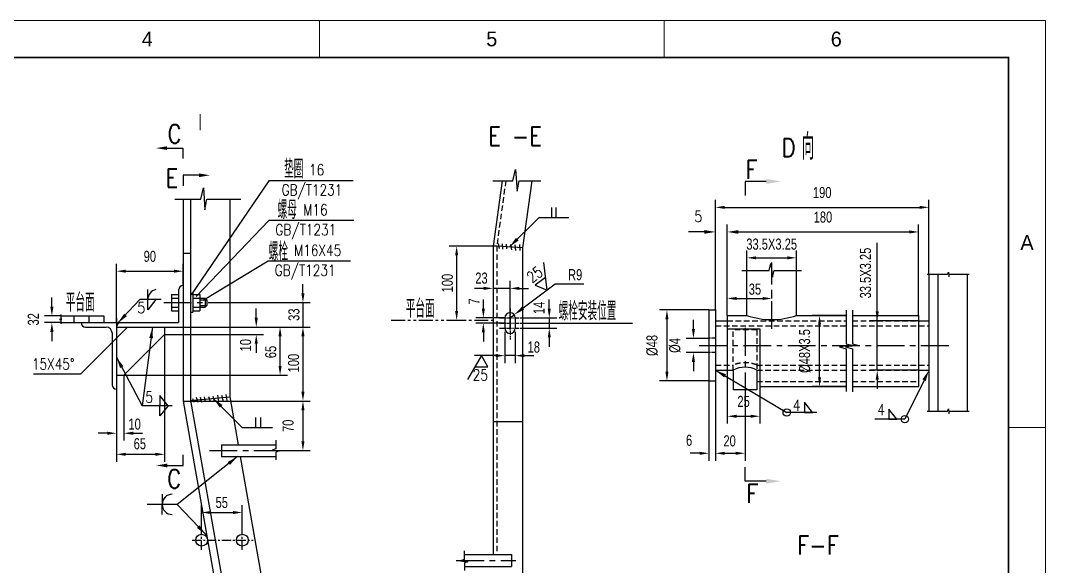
# Model space of a CAD drawing. Extents: x 148 to 221443, y -36682 to 6758.
# Drawn here: x 157299 to 162843, y -6919 to -3968 of the extents above; entities that cross this region are included whole.
import ezdxf
from ezdxf.enums import TextEntityAlignment as Align

# ---------------------------------------------------------------- set-up
doc = ezdxf.new("R2010")
doc.units = 0
doc.header["$LTSCALE"] = 10
doc.header["$MEASUREMENT"] = 0
for name, pattern in [('CENTERX2', [4, 2.5, -0.5, 0.5, -0.5]), ('HIDDENX2', [0.75, 0.5, -0.25]), ('PHANTOM', [2.5, 1.25, -0.25, 0.25, -0.25, 0.25, -0.25])]:
    doc.linetypes.add(name, pattern=pattern)
for name, color, linetype in [('2', 4, 'Continuous'), ('CENTER', 1, 'CENTERX2'), ('DIM', 4, 'Continuous'), ('HIDDEN', 7, 'HIDDENX2'), ('MAIN', 6, 'Continuous'), ('PHANTOM', 7, 'PHANTOM'), ('RED', 7, 'Continuous'), ('TEXT', 7, 'Continuous'), ('WHITE', 7, 'Continuous')]:
    doc.layers.add(name, color=color, linetype=linetype)
doc.layers.add('2（细实线）', color=3, linetype='Continuous', lineweight=20)
doc.layers.add('图框层', color=7, linetype='Continuous', lineweight=15)
doc.styles.add('HZ', font='ROMS.SHX', dxfattribs={"width": 0.75, "bigfont": 'GBCBIG.SHX'})
doc.styles.get("Standard").update_dxf_attribs({"font": 'wison_e.shx', "width": 0.75, "bigfont": 'wison_c.shx'})
doc.styles.add('XW', font='ROMANS.shx', dxfattribs={"width": 0.85})
doc.dimstyles.new('DIM1', dxfattribs={"dimscale": 20, "dimtxt": 3, "dimasz": 2.5, "dimexe": 2, "dimexo": 0, "dimgap": 1, "dimtad": 0, "dimdec": 0, "dimzin": 0, "dimdsep": 46, "dimtxsty": 'Standard', "dimcen": 2, "dimclrd": 3, "dimclre": 3, "dimclrt": 3, "dimadec": 0, "dimazin": 0, "dimtfac": 0.666667, "dimtdec": 0, "dimtofl": 0, "dimtmove": 2, "dimatfit": 1, "dimfxl": 2, "dimtvp": 1.333333, "dimtolj": 1, "dimtzin": 0, "dimarcsym": 0})
doc.dimstyles.new('DIM3', dxfattribs={"dimscale": 20, "dimtxt": 3, "dimasz": 3, "dimexe": 2, "dimexo": 1, "dimgap": 1, "dimtad": 0, "dimtoh": 1, "dimdec": 0, "dimzin": 0, "dimdsep": 46, "dimtxsty": 'XW', "dimcen": 0, "dimclrd": 7, "dimclre": 7, "dimclrt": 3, "dimadec": 0, "dimazin": 0, "dimtfac": 0.666667, "dimtdec": 0, "dimtmove": 1, "dimatfit": 1, "dimfxl": 1, "dimtvp": 0.833333, "dimtolj": 1, "dimtzin": 0, "dimarcsym": 0})

# ---------------------------------------------------------------- blocks, each defined once
blk = doc.blocks.new('*D649')
at = {"color": 3, "lineweight": -2}
for p, q in [((158278.8, -6721.5), (158278.8, -6587.5)), ((158498.8, -6721.5), (158498.8, -6587.5)), ((158328.8, -6627.5), (158448.8, -6627.5))]:
    blk.add_line(p, q, dxfattribs=at)
at = {"color": 3}
for points in [[(158328.8, -6619.2), (158328.8, -6635.9), (158278.8, -6627.5)], [(158448.8, -6635.9), (158448.8, -6619.2), (158498.8, -6627.5)]]:
    blk.add_solid(points, dxfattribs=at)
at = {"layer": 'Defpoints', "color": 0}
for p in [(158498.8, -6627.5), (158278.8, -6721.5), (158498.8, -6721.5)]:
    blk.add_point(p, dxfattribs=at)
at = {"color": 3, "insert": (158387.9, -6573.7), "char_height": 60, "attachment_point": 5}
blk.add_mtext('\\A1;55', dxfattribs=at)
blk = doc.blocks.new('*D650')
at = {"color": 3, "lineweight": -2}
for p, q in [((157818.7, -5601.1), (157818.7, -5283.1)), ((158178.7, -5401.1), (158178.7, -5283.1)), ((157868.7, -5323.1), (158128.7, -5323.1))]:
    blk.add_line(p, q, dxfattribs=at)
at = {"color": 3}
for points in [[(157868.7, -5314.7), (157868.7, -5331.4), (157818.7, -5323.1)], [(158128.7, -5331.4), (158128.7, -5314.7), (158178.7, -5323.1)]]:
    blk.add_solid(points, dxfattribs=at)
at = {"layer": 'Defpoints', "color": 0}
for p in [(158178.7, -5323.1), (158178.7, -5401.1), (157818.7, -5601.1)]:
    blk.add_point(p, dxfattribs=at)
at = {"color": 3, "insert": (157998.7, -5243.1), "char_height": 60, "attachment_point": 5}
blk.add_mtext('\\A1;90', dxfattribs=at)
blk = doc.blocks.new('*D651')
at = {"color": 3, "lineweight": -2}
for p, q in [((157858.7, -5885.1), (157858.7, -6239.1)), ((157818.7, -6001.1), (157818.7, -6239.1)), ((157768.7, -6199.1), (157718.7, -6199.1)), ((157908.7, -6199.1), (157958.7, -6199.1))]:
    blk.add_line(p, q, dxfattribs=at)
at = {"color": 3}
for points in [[(157768.7, -6207.5), (157768.7, -6190.8), (157818.7, -6199.1)], [(157908.7, -6190.8), (157908.7, -6207.5), (157858.7, -6199.1)]]:
    blk.add_solid(points, dxfattribs=at)
at = {"layer": 'Defpoints', "color": 0}
for p in [(157858.7, -5885.1), (157818.7, -6001.1), (157858.7, -6199.1)]:
    blk.add_point(p, dxfattribs=at)
at = {"color": 3, "insert": (157916.4, -6150.3), "char_height": 60, "attachment_point": 5}
blk.add_mtext('\\A1;10', dxfattribs=at)
blk = doc.blocks.new('*D652')
at = {"color": 3, "lineweight": -2}
for p, q in [((158078.7, -5665.1), (158078.7, -6353)), ((157818.7, -5961.1), (157818.7, -6353)), ((157868.7, -6313), (158028.7, -6313))]:
    blk.add_line(p, q, dxfattribs=at)
at = {"color": 3}
for points in [[(157868.7, -6304.6), (157868.7, -6321.3), (157818.7, -6313)], [(158028.7, -6321.3), (158028.7, -6304.6), (158078.7, -6313)]]:
    blk.add_solid(points, dxfattribs=at)
at = {"layer": 'Defpoints', "color": 0}
for p in [(158078.7, -5665.1), (157818.7, -5961.1), (158078.7, -6313)]:
    blk.add_point(p, dxfattribs=at)
at = {"color": 3, "insert": (157944.6, -6256.2), "char_height": 60, "attachment_point": 5}
blk.add_mtext('\\A1;65', dxfattribs=at)
blk = doc.blocks.new('*D653')
at = {"color": 3, "lineweight": -2}
for p, q in [((158574.4, -5575.1), (158574.4, -5525.1)), ((158178.7, -5625.1), (158614.4, -5625.1)), ((158078.7, -5665.1), (158614.4, -5665.1)), ((158574.4, -5715.1), (158574.4, -5765.1))]:
    blk.add_line(p, q, dxfattribs=at)
at = {"color": 3}
for points in [[(158566, -5575.1), (158582.7, -5575.1), (158574.4, -5625.1)], [(158582.7, -5715.1), (158566, -5715.1), (158574.4, -5665.1)]]:
    blk.add_solid(points, dxfattribs=at)
at = {"layer": 'Defpoints', "color": 0}
for p in [(158178.7, -5625.1), (158574.4, -5625.1), (158078.7, -5665.1)]:
    blk.add_point(p, dxfattribs=at)
at = {"color": 3, "insert": (158516.8, -5723.3), "char_height": 60, "attachment_point": 5, "rotation": 90}
blk.add_mtext('\\A1;10', dxfattribs=at)
blk = doc.blocks.new('*D654')
at = {"color": 3, "lineweight": -2}
for p, q in [((158178.7, -5625.1), (158743.1, -5625.1)), ((158703.1, -5835.1), (158703.1, -5675.1)), ((157858.7, -5885.1), (158743.1, -5885.1))]:
    blk.add_line(p, q, dxfattribs=at)
at = {"color": 3}
for points in [[(158711.5, -5675.1), (158694.8, -5675.1), (158703.1, -5625.1)], [(158694.8, -5835.1), (158711.5, -5835.1), (158703.1, -5885.1)]]:
    blk.add_solid(points, dxfattribs=at)
at = {"layer": 'Defpoints', "color": 0}
for p in [(158178.7, -5625.1), (158703.1, -5625.1), (157858.7, -5885.1)]:
    blk.add_point(p, dxfattribs=at)
at = {"color": 3, "insert": (158653, -5759.8), "char_height": 60, "attachment_point": 5, "rotation": 90}
blk.add_mtext('\\A1;65', dxfattribs=at)
blk = doc.blocks.new('*D655')
at = {"color": 3, "lineweight": -2}
for p, q in [((158178.7, -5625.1), (158866.8, -5625.1)), ((158826.8, -5675.1), (158826.8, -5975.1)), ((158178.7, -6025.1), (158866.8, -6025.1))]:
    blk.add_line(p, q, dxfattribs=at)
at = {"color": 3}
for points in [[(158835.2, -5675.1), (158818.5, -5675.1), (158826.8, -5625.1)], [(158818.5, -5975.1), (158835.2, -5975.1), (158826.8, -6025.1)]]:
    blk.add_solid(points, dxfattribs=at)
at = {"layer": 'Defpoints', "color": 0}
for p in [(158178.7, -5625.1), (158178.7, -6025.1), (158826.8, -6025.1)]:
    blk.add_point(p, dxfattribs=at)
at = {"color": 3, "insert": (158776.4, -5819.9), "char_height": 60, "attachment_point": 5, "rotation": 90}
blk.add_mtext('\\A1;100', dxfattribs=at)
blk = doc.blocks.new('*D656')
at = {"color": 3, "lineweight": -2}
for p, q in [((158826.8, -5443.1), (158826.8, -5393.1)), ((158350.1, -5493.1), (158866.8, -5493.1)), ((158178.7, -5625.1), (158866.8, -5625.1)), ((158826.8, -5675.1), (158826.8, -5725.1))]:
    blk.add_line(p, q, dxfattribs=at)
at = {"color": 3}
for points in [[(158818.5, -5443.1), (158835.2, -5443.1), (158826.8, -5493.1)], [(158835.2, -5675.1), (158818.5, -5675.1), (158826.8, -5625.1)]]:
    blk.add_solid(points, dxfattribs=at)
at = {"layer": 'Defpoints', "color": 0}
for p in [(158350.1, -5493.1), (158178.7, -5625.1), (158826.8, -5625.1)]:
    blk.add_point(p, dxfattribs=at)
at = {"color": 3, "insert": (158778.4, -5558.1), "char_height": 60, "attachment_point": 5, "rotation": 90}
blk.add_mtext('\\A1;33', dxfattribs=at)
blk = doc.blocks.new('*D657')
at = {"color": 3, "lineweight": -2}
for p, q in [((158178.7, -6025.1), (158866.8, -6025.1)), ((158826.8, -6075.1), (158826.8, -6243.1)), ((158682.4, -6293.1), (158866.8, -6293.1))]:
    blk.add_line(p, q, dxfattribs=at)
at = {"color": 3}
for points in [[(158835.2, -6075.1), (158818.5, -6075.1), (158826.8, -6025.1)], [(158818.5, -6243.1), (158835.2, -6243.1), (158826.8, -6293.1)]]:
    blk.add_solid(points, dxfattribs=at)
at = {"layer": 'Defpoints', "color": 0}
for p in [(158178.7, -6025.1), (158682.4, -6293.1), (158826.8, -6293.1)]:
    blk.add_point(p, dxfattribs=at)
at = {"color": 3, "insert": (158746.8, -6159.1), "char_height": 60, "attachment_point": 5, "rotation": 90}
blk.add_mtext('\\A1;70', dxfattribs=at)
blk = doc.blocks.new('*D658')
at = {"color": 3, "lineweight": -2}
for p, q in [((159854.9, -5375.4), (159854.9, -5455.9)), ((159946.9, -5637.8), (159946.9, -5375.9)), ((159804.9, -5415.9), (159754.9, -5415.9)), ((159996.9, -5415.9), (160046.9, -5415.9))]:
    blk.add_line(p, q, dxfattribs=at)
at = {"color": 3}
for points in [[(159804.9, -5424.2), (159804.9, -5407.5), (159854.9, -5415.9)], [(159996.9, -5407.5), (159996.9, -5424.2), (159946.9, -5415.9)]]:
    blk.add_solid(points, dxfattribs=at)
at = {"layer": 'Defpoints', "color": 0}
for p in [(159854.9, -5375.4), (159946.9, -5415.9), (159946.9, -5637.8)]:
    blk.add_point(p, dxfattribs=at)
at = {"color": 3, "insert": (159792.5, -5360.7), "char_height": 60, "attachment_point": 5}
blk.add_mtext('\\A1;23', dxfattribs=at)
blk = doc.blocks.new('*D659')
at = {"color": 3, "lineweight": -2}
for p, q in [((160159.2, -5525.4), (160159.2, -5475.4)), ((160006.1, -5575.4), (160199.2, -5575.4)), ((160159.2, -5575.4), (160159.2, -5631.4)), ((160006.1, -5631.4), (160199.2, -5631.4)), ((160159.2, -5681.4), (160159.2, -5731.4))]:
    blk.add_line(p, q, dxfattribs=at)
at = {"color": 3}
for points in [[(160150.9, -5525.4), (160167.5, -5525.4), (160159.2, -5575.4)], [(160167.5, -5681.4), (160150.9, -5681.4), (160159.2, -5631.4)]]:
    blk.add_solid(points, dxfattribs=at)
at = {"layer": 'Defpoints', "color": 0}
for p in [(160006.1, -5575.4), (160006.1, -5631.4), (160159.2, -5631.4)]:
    blk.add_point(p, dxfattribs=at)
at = {"color": 3, "insert": (160103.7, -5521.9), "char_height": 60, "attachment_point": 5, "rotation": 90}
blk.add_mtext('\\A1;14', dxfattribs=at)
blk = doc.blocks.new('*D660')
at = {"layer": '2', "color": 3, "linetype": 'Continuous', "lineweight": -2}
for p, q in [((160191.7, -5392.3), (160017.4, -5522.7)), ((160346.7, -5392.3), (160191.7, -5392.3)), ((159946.9, -5575.4), (159969.4, -5558.6))]:
    blk.add_line(p, q, dxfattribs=at)
at = {"layer": '2', "color": 3}
blk.add_solid([(160011.4, -5514.7), (160023.4, -5530.7), (159969.4, -5558.6)], dxfattribs=at)
at = {"layer": 'Defpoints', "color": 0}
for p in [(159946.9, -5575.4), (159969.4, -5558.6)]:
    blk.add_point(p, dxfattribs=at)
at = {"layer": '2', "color": 3, "insert": (160299.2, -5342.3), "char_height": 60, "attachment_point": 5}
blk.add_mtext('\\A1;R9', dxfattribs=at)
blk = doc.blocks.new('*D662')
at = {"color": 3, "lineweight": -2}
for p, q in [((161228.1, -5318.7), (161228.1, -5210.8)), ((161496.1, -5318.7), (161496.1, -5210.8)), ((161278.1, -5250.8), (161446.1, -5250.8))]:
    blk.add_line(p, q, dxfattribs=at)
at = {"color": 3}
for points in [[(161278.1, -5242.5), (161278.1, -5259.2), (161228.1, -5250.8)], [(161446.1, -5259.2), (161446.1, -5242.5), (161496.1, -5250.8)]]:
    blk.add_solid(points, dxfattribs=at)
at = {"layer": 'Defpoints', "color": 0}
for p in [(161496.1, -5250.8), (161228.1, -5318.7), (161496.1, -5318.7)]:
    blk.add_point(p, dxfattribs=at)
at = {"color": 3, "insert": (161362.1, -5177), "char_height": 60, "attachment_point": 5}
blk.add_mtext('\\A1;33.5X3.25', dxfattribs=at)
blk = doc.blocks.new('*D663')
at = {"color": 3, "lineweight": -2}
for p, q in [((161058.1, -5532.6), (161058.1, -4938)), ((161108.1, -4978), (162162.7, -4978)), ((162212.7, -5339.9), (162212.7, -4938))]:
    blk.add_line(p, q, dxfattribs=at)
at = {"color": 3}
for points in [[(161108.1, -4969.7), (161108.1, -4986.3), (161058.1, -4978)], [(162162.7, -4986.3), (162162.7, -4969.7), (162212.7, -4978)]]:
    blk.add_solid(points, dxfattribs=at)
at = {"layer": 'Defpoints', "color": 0}
for p in [(162212.7, -4978), (162212.7, -5339.9), (161058.1, -5532.6)]:
    blk.add_point(p, dxfattribs=at)
at = {"color": 3, "insert": (161635.4, -4898), "char_height": 60, "attachment_point": 5}
blk.add_mtext('\\A1;190', dxfattribs=at)
blk = doc.blocks.new('*D664')
at = {"color": 3, "lineweight": -2}
for p, q in [((161122.1, -5562.6), (161122.1, -5070.8)), ((162156.7, -5562.6), (162156.7, -5070.8)), ((161172.1, -5110.8), (162106.7, -5110.8))]:
    blk.add_line(p, q, dxfattribs=at)
at = {"color": 3}
for points in [[(161172.1, -5102.4), (161172.1, -5119.1), (161122.1, -5110.8)], [(162106.7, -5119.1), (162106.7, -5102.4), (162156.7, -5110.8)]]:
    blk.add_solid(points, dxfattribs=at)
at = {"layer": 'Defpoints', "color": 0}
for p in [(162156.7, -5110.8), (161122.1, -5562.6), (162156.7, -5562.6)]:
    blk.add_point(p, dxfattribs=at)
at = {"color": 3, "insert": (161639.4, -5030.8), "char_height": 60, "attachment_point": 5}
blk.add_mtext('\\A1;180', dxfattribs=at)
blk = doc.blocks.new('*D665')
at = {"color": 3, "lineweight": -2}
for p, q in [((161765.6, -5562.6), (161581, -5562.6)), ((161621, -5896.6), (161621, -5612.6)), ((161765.6, -5946.6), (161581, -5946.6))]:
    blk.add_line(p, q, dxfattribs=at)
at = {"color": 3}
for points in [[(161629.4, -5612.6), (161612.7, -5612.6), (161621, -5562.6)], [(161612.7, -5896.6), (161629.4, -5896.6), (161621, -5946.6)]]:
    blk.add_solid(points, dxfattribs=at)
at = {"layer": 'Defpoints', "color": 0}
for p in [(161621, -5562.6), (161765.6, -5562.6), (161765.6, -5946.6)]:
    blk.add_point(p, dxfattribs=at)
at = {"color": 3, "insert": (161541, -5754.6), "char_height": 60, "attachment_point": 5, "rotation": 90}
blk.add_mtext('\\A1;%%c48X3.5', dxfattribs=at)
blk = doc.blocks.new('*D666')
at = {"color": 3, "lineweight": -2}
for p, q in [((161933, -5540.6), (161933, -5490.6)), ((162156.7, -5590.6), (161893, -5590.6)), ((162156.7, -5858.6), (161893, -5858.6)), ((161933, -5908.6), (161933, -5958.6))]:
    blk.add_line(p, q, dxfattribs=at)
at = {"color": 3}
for points in [[(161924.7, -5540.6), (161941.3, -5540.6), (161933, -5590.6)], [(161941.3, -5908.6), (161924.7, -5908.6), (161933, -5858.6)]]:
    blk.add_solid(points, dxfattribs=at)
at = {"layer": 'Defpoints', "color": 0}
for p in [(161933, -5590.6), (162156.7, -5590.6), (162156.7, -5858.6)]:
    blk.add_point(p, dxfattribs=at)
at = {"color": 3, "insert": (161869.7, -5333), "char_height": 60, "attachment_point": 5, "rotation": 90}
blk.add_mtext('\\A1;33.5X3.25', dxfattribs=at)
blk = doc.blocks.new('*D667')
at = {"color": 3, "lineweight": -2}
for p, q in [((160938.9, -5636), (160938.9, -5586)), ((161022.1, -5686), (160898.9, -5686)), ((161022.1, -5763.1), (160898.9, -5763.1)), ((160938.9, -5813.1), (160938.9, -5863.1))]:
    blk.add_line(p, q, dxfattribs=at)
at = {"color": 3}
for points in [[(160930.5, -5636), (160947.2, -5636), (160938.9, -5686)], [(160947.2, -5813.1), (160930.5, -5813.1), (160938.9, -5763.1)]]:
    blk.add_solid(points, dxfattribs=at)
at = {"layer": 'Defpoints', "color": 0}
for p in [(160938.9, -5686), (161022.1, -5686), (161022.1, -5763.1)]:
    blk.add_point(p, dxfattribs=at)
at = {"color": 3, "insert": (160838.9, -5724.6), "char_height": 60, "attachment_point": 5, "rotation": 90}
blk.add_mtext('\\A1;%%c4', dxfattribs=at)
blk = doc.blocks.new('*D668')
at = {"color": 3, "lineweight": -2}
for p, q in [((161022.1, -5532.6), (160755.6, -5532.6)), ((160795.6, -5582.6), (160795.6, -5866.6)), ((161022.1, -5916.6), (160755.6, -5916.6))]:
    blk.add_line(p, q, dxfattribs=at)
at = {"color": 3}
for points in [[(160803.9, -5582.6), (160787.2, -5582.6), (160795.6, -5532.6)], [(160787.2, -5866.6), (160803.9, -5866.6), (160795.6, -5916.6)]]:
    blk.add_solid(points, dxfattribs=at)
at = {"layer": 'Defpoints', "color": 0}
for p in [(161022.1, -5532.6), (160795.6, -5916.6), (161022.1, -5916.6)]:
    blk.add_point(p, dxfattribs=at)
at = {"color": 3, "insert": (160715.6, -5724.6), "char_height": 60, "attachment_point": 5, "rotation": 90}
blk.add_mtext('\\A1;%%c48', dxfattribs=at)
blk = doc.blocks.new('*D669')
at = {"color": 3, "lineweight": -2}
for p, q in [((161122.1, -5634.4), (161122.1, -6147.3)), ((161298, -5916.6), (161298, -6147.3)), ((161172.1, -6107.3), (161248, -6107.3))]:
    blk.add_line(p, q, dxfattribs=at)
at = {"color": 3}
for points in [[(161172.1, -6098.9), (161172.1, -6115.6), (161122.1, -6107.3)], [(161248, -6115.6), (161248, -6098.9), (161298, -6107.3)]]:
    blk.add_solid(points, dxfattribs=at)
at = {"layer": 'Defpoints', "color": 0}
for p in [(161122.1, -5634.4), (161298, -5916.6), (161298, -6107.3)]:
    blk.add_point(p, dxfattribs=at)
at = {"color": 3, "insert": (161210.1, -6027.3), "char_height": 60, "attachment_point": 5}
blk.add_mtext('\\A1;25', dxfattribs=at)
blk = doc.blocks.new('*D670')
at = {"color": 3, "lineweight": -2}
for p, q in [((161058.1, -5916.6), (161058.1, -6347.4)), ((161218.1, -5988.8), (161218.1, -6347.4)), ((161108.1, -6307.4), (161168.1, -6307.4))]:
    blk.add_line(p, q, dxfattribs=at)
at = {"color": 3}
for points in [[(161108.1, -6299.1), (161108.1, -6315.8), (161058.1, -6307.4)], [(161168.1, -6315.8), (161168.1, -6299.1), (161218.1, -6307.4)]]:
    blk.add_solid(points, dxfattribs=at)
at = {"layer": 'Defpoints', "color": 0}
for p in [(161058.1, -5916.6), (161218.1, -5988.8), (161218.1, -6307.4)]:
    blk.add_point(p, dxfattribs=at)
at = {"color": 3, "insert": (161134.6, -6240.7), "char_height": 60, "attachment_point": 5}
blk.add_mtext('\\A1;20', dxfattribs=at)
blk = doc.blocks.new('*D671')
at = {"color": 3, "lineweight": -2}
for p, q in [((161022.1, -5916.6), (161022.1, -6347.4)), ((161058.1, -5916.6), (161058.1, -6347.4)), ((160972.1, -6307.4), (160922.1, -6307.4)), ((161108.1, -6307.4), (161158.1, -6307.4))]:
    blk.add_line(p, q, dxfattribs=at)
at = {"color": 3}
for points in [[(160972.1, -6315.8), (160972.1, -6299.1), (161022.1, -6307.4)], [(161108.1, -6299.1), (161108.1, -6315.8), (161058.1, -6307.4)]]:
    blk.add_solid(points, dxfattribs=at)
at = {"layer": 'Defpoints', "color": 0}
for p in [(161022.1, -5916.6), (161058.1, -5916.6), (161058.1, -6307.4)]:
    blk.add_point(p, dxfattribs=at)
at = {"color": 3, "insert": (160915.3, -6237.5), "char_height": 60, "attachment_point": 5}
blk.add_mtext('\\A1;6', dxfattribs=at)
blk = doc.blocks.new('*D672')
at = {"color": 3, "lineweight": -2}
for p, q in [((161122.1, -5562.6), (161122.1, -5430.5)), ((161363.3, -5470.5), (161363.3, -5430.5)), ((161172.1, -5470.5), (161313.3, -5470.5))]:
    blk.add_line(p, q, dxfattribs=at)
at = {"color": 3}
for points in [[(161172.1, -5462.2), (161172.1, -5478.8), (161122.1, -5470.5)], [(161313.3, -5478.8), (161313.3, -5462.2), (161363.3, -5470.5)]]:
    blk.add_solid(points, dxfattribs=at)
at = {"layer": 'Defpoints', "color": 0}
for p in [(161363.3, -5470.5), (161363.3, -5470.5), (161122.1, -5562.6)]:
    blk.add_point(p, dxfattribs=at)
at = {"color": 3, "insert": (161271.5, -5420.5), "char_height": 60, "attachment_point": 5}
blk.add_mtext('\\A1;35', dxfattribs=at)
blk = doc.blocks.new('*D681')
at = {"color": 3, "linetype": 'Continuous', "lineweight": -2}
for p, q in [((159802.6, -5525.4), (159802.6, -5475.4)), ((159918.9, -5575.4), (159762.6, -5575.4)), ((159918.9, -5603.4), (159762.6, -5603.4)), ((159802.6, -5653.4), (159802.6, -5703.4))]:
    blk.add_line(p, q, dxfattribs=at)
at = {"color": 3}
for points in [[(159794.3, -5525.4), (159811, -5525.4), (159802.6, -5575.4)], [(159811, -5653.4), (159794.3, -5653.4), (159802.6, -5603.4)]]:
    blk.add_solid(points, dxfattribs=at)
at = {"layer": 'Defpoints', "color": 0}
for p in [(159918.9, -5575.4), (159802.6, -5603.4), (159918.9, -5603.4)]:
    blk.add_point(p, dxfattribs=at)
at = {"color": 3, "insert": (159752.4, -5486.5), "char_height": 60, "attachment_point": 5, "rotation": 90}
blk.add_mtext('\\A1;7', dxfattribs=at)
blk = doc.blocks.new('*D690')
at = {"color": 3, "linetype": 'Continuous', "lineweight": -2}
for p, q in [((157469.1, -5515.1), (157469.1, -5465.1)), ((157516.8, -5565.1), (157429.1, -5565.1)), ((157516.8, -5601.1), (157429.1, -5601.1)), ((157469.1, -5651.1), (157469.1, -5701.1))]:
    blk.add_line(p, q, dxfattribs=at)
at = {"color": 3}
for points in [[(157460.8, -5515.1), (157477.5, -5515.1), (157469.1, -5565.1)], [(157477.5, -5651.1), (157460.8, -5651.1), (157469.1, -5601.1)]]:
    blk.add_solid(points, dxfattribs=at)
at = {"layer": 'Defpoints', "color": 0}
for p in [(157516.8, -5565.1), (157469.1, -5601.1), (157516.8, -5601.1)]:
    blk.add_point(p, dxfattribs=at)
at = {"color": 3, "insert": (157369.1, -5583.1), "char_height": 60, "attachment_point": 5, "rotation": 90}
blk.add_mtext('\\A1;32', dxfattribs=at)
blk = doc.blocks.new('*D691')
at = {"color": 3, "lineweight": -2}
for p, q in [((159874.9, -5187.4), (159618.1, -5187.4)), ((159658.1, -5237.4), (159658.1, -5537.4)), ((159625.5, -5587.4), (159698.1, -5587.4))]:
    blk.add_line(p, q, dxfattribs=at)
at = {"color": 3}
for points in [[(159666.5, -5237.4), (159649.8, -5237.4), (159658.1, -5187.4)], [(159649.8, -5537.4), (159666.5, -5537.4), (159658.1, -5587.4)]]:
    blk.add_solid(points, dxfattribs=at)
at = {"layer": 'Defpoints', "color": 0}
for p in [(159874.9, -5187.4), (159625.5, -5587.4), (159658.1, -5587.4)]:
    blk.add_point(p, dxfattribs=at)
at = {"color": 3, "insert": (159608.1, -5387.4), "char_height": 60, "attachment_point": 5, "rotation": 90}
blk.add_mtext('\\A1;100', dxfattribs=at)
blk = doc.blocks.new('a2')
for p, q in [((15708.75, 10126.74), (15708.75, 10116.74)), ((15801.92, 10126.74), (15801.92, 10116.74)), ((15905.09, 10016.74), (15895.09, 10016.74))]:
    blk.add_line(p, q)
at = {"layer": '图框层', "ltscale": 10}
blk.add_lwpolyline([(15311.09, 10126.74), (15905.09, 10126.74), (15905.09, 9706.74), (15311.09, 9706.74)], close=True, dxfattribs=at)
at = {"layer": '图框层', "ltscale": 10, "const_width": 0.5}
blk.add_lwpolyline([(15336.09, 10116.74), (15895.09, 10116.74), (15895.09, 9716.74), (15336.09, 9716.74)], close=True, dxfattribs=at)
at = {"style": 'HZ'}
for s, p in [('4', (15662.17, 10121.74)), ('5', (15755.34, 10121.74)), ('6', (15848.5, 10121.74)), ('A', (15900.09, 10066.74))]:
    blk.add_text(s, height=4, dxfattribs=at).set_placement(p, align=Align.MIDDLE)

msp = doc.modelspace()

# ---------------------------------------------------------------- hatches: boundary and pattern name
h = msp.add_hatch()
h.set_pattern_fill('ANSI37', color=256, scale=10, style=0)
h.set_pattern_definition([(45, (155091.8794, -11396.9764), (-0.88388348, 0.88388348), []), (135, (155091.8794, -11396.9764), (-0.88388348, -0.88388348), [])])
h.paths.add_polyline_path([(158305.2032, -6742.6267), (158297.9323, -6751.4974, -0.19108826), (158310.3099, -6771.5883)])
h.paths.add_polyline_path([(158311.2897, -6777.145), (158310.796, -6777.145, -0.12419633), (158306.9663, -6792.325), (158314.6256, -6796.0639)])
at = {"layer": 'RED'}
h = msp.add_hatch(dxfattribs=at)
h.set_pattern_fill('ANSI37', color=256, scale=20, style=0)
h.set_pattern_definition([(45, (178303.3032, -32037.4722), (-1.76776695, 1.76776695), []), (135, (178303.3032, -32037.4722), (-1.76776695, -1.76776695), [])])
h.paths.add_polyline_path([(157842.6918, -5601.145), (157818.6918, -5601.145), (157818.6918, -5625.145, -0.414213562)])

# ---------------------------------------------------------------- linework, layer by layer
at = {"linetype": 'Continuous'}
for p, q in [((160172.0873, -4979.44), (160172.0873, -5034.0544)), ((160193.8645, -4979.44), (160193.8645, -5034.0544)), ((157987.231, -5476.9471), (157987.231, -5422.3327)), ((158030.9658, -5476.9471), (157987.231, -5531.5615)), ((157987.231, -5531.5615), (157987.231, -5476.9471)), ((158097.2437, -6050.3837), (158053.509, -5995.7692)), ((158053.509, -5995.7692), (158053.509, -6050.3837)), ((161583.6893, -6086.5172), (161539.9546, -6031.9028)), ((161539.9546, -6031.9028), (161539.9546, -6086.5172)), ((158097.2437, -6050.3837), (158053.509, -6104.9981)), ((158053.509, -6104.9981), (158053.509, -6050.3837)), ((161539.9546, -6086.5172), (161583.6893, -6086.5172)), ((162039.8582, -6123.166), (161996.1234, -6068.5516)), ((161996.1234, -6068.5516), (161996.1234, -6123.166)), ((158570.3295, -6114.3393), (158570.3295, -6168.9537)), ((158596.6393, -6114.3393), (158596.6393, -6168.9537)), ((161996.1234, -6123.166), (162039.8582, -6123.166)), ((158065.3775, -6529.0109), (158065.3775, -6583.6253)), ((158065.3775, -6638.2397), (158065.3775, -6583.6253))]:
    msp.add_line(p, q, dxfattribs=at)
at = {"color": 6}
for p, q in [((159883.4572, -5173.8005), (159888.4499, -5200.8569)), ((159903.6894, -5176.0108), (159906.9526, -5203.6301)), ((159926.4554, -5177.7787), (159928.4712, -5202.7447)), ((159949.3419, -5178.7425), (159955.0185, -5206.7236)), ((159972.1079, -5180.5104), (159975.6935, -5211.4666)), ((159997.8898, -5178.6197), (159999.505, -5211.747)), ((158229.6736, -6010.3627), (158236.9947, -6031.5019)), ((158250.0098, -6004.6713), (158258.9578, -6030.6888)), ((158270.3461, -6003.8583), (158277.6671, -6030.6888)), ((158293.1226, -6002.2322), (158298.8168, -6026.6236)), ((158315.8992, -5999.793), (158325.6606, -6026.6236)), ((158338.6758, -5998.1669), (158346.8103, -6028.2497)), ((158363.8927, -5992.4756), (158370.4003, -6024.9975)), ((158386.6693, -5992.4756), (158395.6172, -6025.8106)), ((158410.2593, -5990.0365), (158415.9535, -6021.7453))]:
    msp.add_line(p, q, dxfattribs=at)
at = {"color": 3}
for p, q in [((161933.0031, -5858.5639), (161933.0031, -5169.5555)), ((159946.932, -5415.8666), (159854.932, -5415.8666)), ((158826.8255, -5493.145), (158826.8255, -5625.145)), ((159974.932, -5779.5936), (159918.932, -5779.5936))]:
    msp.add_line(p, q, dxfattribs=at)
at = {"color": 2, "linetype": 'HIDDENX2', "ltscale": 6}
msp.add_line((161282.1188, -5640.0653), (161282.1188, -5858.5639), dxfattribs=at)
at = {"color": 3}
for points in [[(160138.8406, -5356.9544), (160083.3003, -5398.3702), (160146.9376, -5425.7617), (160129.3941, -5276.6793)], [(159757.135, -5839.3923), (159826.417, -5839.5049), (159791.8735, -5779.4487), (159716.6068, -5909.3265)]]:
    msp.add_lwpolyline(points, dxfattribs=at)
at = {"color": 7, "linetype": 'Continuous'}
for centre, radius, start, end in [((158044.6859, -5478.138), 57.4672, 103.8125707, 178.8125707), ((158119.9919, -6583.6253), 54.6144, 90, 270)]:
    msp.add_arc(centre, radius, start, end, dxfattribs=at)
at = {"layer": '2', "color": 3, "linetype": 'Continuous'}
for p, q in [((158091.863, -4657.5795), (158177.7173, -4657.5795)), ((158264.5461, -4804.4824), (158178.6918, -4804.4824)), ((158642.7866, -4833.8307), (158223.0451, -5450.9904)), ((159098.6389, -4833.8307), (158642.7866, -4833.8307)), ((161332.5911, -4837.9891), (161218.1188, -4837.9891)), ((159943.8626, -5192.1599), (160101.9277, -5034.0544)), ((160264.803, -5034.0544), (160101.9277, -5034.0544)), ((158643.1785, -5048.9808), (158249.0458, -5459.6533)), ((159101.4069, -5048.9808), (158643.1785, -5048.9808)), ((161058.1188, -5090.7724), (161058.1188, -5070.7724)), ((161122.1188, -5090.7724), (161122.1188, -5070.7724)), ((160998.1188, -5110.7724), (160911.6155, -5110.7724)), ((161182.1188, -5110.7724), (161242.1188, -5110.7724)), ((158638.7761, -5268.284), (158288.0469, -5481.3106)), ((159084.7986, -5268.284), (158638.7761, -5268.284)), ((157826.1149, -5602.9843), (157945.3444, -5476.9471)), ((158060.6051, -5476.9471), (157945.3444, -5476.9471)), ((158013.3046, -5625.145), (157957.0396, -6050.3837)), ((159918.932, -5651.4101), (159918.932, -5819.5936)), ((159974.932, -5651.4101), (159974.932, -5819.5936)), ((160006.0705, -5603.4101), (160608.8228, -5603.4101)), ((157624.3855, -5879.4513), (157818.6918, -5685.145)), ((157818.6918, -5788.5831), (157957.0396, -6050.3837)), ((159868.932, -5779.5936), (159754.7044, -5779.5936)), ((160024.932, -5779.5936), (160074.932, -5779.5936)), ((161058.1188, -5858.5639), (161443.4852, -6086.5172)), ((157624.3855, -5879.4513), (157369.8877, -5879.4513)), ((162186.2368, -5912.4096), (162082.6333, -6123.166)), ((158342.1049, -6010.8482), (158500.1699, -6168.9537)), ((158119.9149, -6050.3837), (157957.0396, -6050.3837)), ((161606.3605, -6086.5172), (161443.4852, -6086.5172)), ((162082.6333, -6123.166), (161919.758, -6123.166)), ((158663.0452, -6168.9537), (158500.1699, -6168.9537)), ((158092.8375, -6373.4222), (158178.6918, -6373.4222)), ((158472.8178, -6325.145), (158146.8151, -6583.6253)), ((161332.5911, -6458.5607), (161218.1188, -6458.5607)), ((158146.8151, -6583.6253), (157983.9398, -6583.6253)), ((158301.5011, -6747.1433), (158146.8151, -6583.6253))]:
    msp.add_line(p, q, dxfattribs=at)
at = {"layer": '2', "color": 7, "linetype": 'Continuous'}
for p, q in [((158177.7173, -4657.5795), (158177.7173, -4714.7039)), ((158178.6918, -4804.4824), (158178.6918, -4861.6068)), ((161218.1188, -4837.9891), (161218.1188, -4914.155)), ((158178.6918, -6373.4222), (158178.6918, -6316.2978)), ((161218.1188, -6458.5607), (161218.1188, -6382.3948))]:
    msp.add_line(p, q, dxfattribs=at)
at = {"layer": '2', "color": 3, "linetype": 'Continuous'}
for centre in [(161443.4852, -6086.5172), (162082.6333, -6123.166)]:
    msp.add_circle(centre, 20, dxfattribs=at)
for points in [[(158091.863, -4667.5795), (158091.863, -4647.5795), (158031.863, -4657.5795)], [(158264.5461, -4814.4824), (158264.5461, -4794.4824), (158324.5461, -4804.4824)], [(161332.5911, -4851.3225), (161332.5911, -4824.6558), (161412.5911, -4837.9891)], [(159979.2116, -5142.6579), (159993.3556, -5156.7982), (159943.8626, -5192.1599)], [(160998.1188, -5100.7724), (160998.1188, -5120.7724), (161058.1188, -5110.7724)], [(161182.1188, -5100.7724), (161182.1188, -5120.7724), (161122.1188, -5110.7724)], [(157860.0833, -5552.5249), (157874.6123, -5566.2692), (157826.1149, -5602.9843)], [(157995.5208, -5683.3149), (158015.348, -5685.9383), (158013.3046, -5625.145)], [(157837.8837, -5846.3038), (157855.5665, -5836.9593), (157818.6918, -5788.5831)], [(159868.932, -5771.2603), (159868.932, -5787.927), (159918.932, -5779.5936)], [(160024.932, -5771.2603), (160024.932, -5787.927), (159974.932, -5779.5936)], [(161104.7343, -5897.6407), (161114.8881, -5880.4099), (161058.1188, -5858.5639)], [(162177.2625, -5907.998), (162195.2111, -5916.8212), (162212.7063, -5858.5639)], [(158377.4539, -6060.3502), (158391.5978, -6046.2099), (158342.1049, -6010.8482)], [(158092.8375, -6363.4222), (158092.8375, -6383.4222), (158032.8375, -6373.4222)], [(158419.5899, -6354.5863), (158432.0156, -6370.258), (158472.8178, -6325.145)], [(161332.5911, -6445.2274), (161332.5911, -6471.894), (161412.5911, -6458.5607)], [(158267.5327, -6696.6839), (158253.0036, -6710.4282), (158301.5011, -6747.1433)]]:
    msp.add_solid(points, dxfattribs=at)
at = {"layer": 'CENTER', "color": 1, "ltscale": 6}
for p, q in [((161362.1188, -5634.3627), (161362.1188, -5275.8385)), ((158074.3219, -5493.145), (158350.0953, -5493.145)), ((161218.1188, -5629.88), (161218.1188, -5988.8172)), ((160969.7105, -5724.5639), (162324.2512, -5724.5639)), ((158321.731, -6293.145), (158682.3602, -6293.145)), ((159656.3016, -6887.4101), (159979.0107, -6887.4101))]:
    msp.add_line(p, q, dxfattribs=at)
at = {"layer": 'CENTER', "color": 1}
for p, q in [((159946.932, -5523.9522), (159946.932, -5692.4458)), ((159890.4008, -5575.4101), (160006.0705, -5575.4101)), ((159890.4008, -5603.4101), (160006.0705, -5603.4101)), ((159890.4008, -5631.4101), (160006.0705, -5631.4101))]:
    msp.add_line(p, q, dxfattribs=at)
at = {"layer": 'CENTER', "color": 1, "ltscale": 2}
for p, q in [((158278.796, -6829.5904), (158278.796, -6721.5409)), ((158498.796, -6829.5904), (158498.796, -6721.5409)), ((158228.1739, -6777.145), (158557.1294, -6777.145))]:
    msp.add_line(p, q, dxfattribs=at)
at = {"layer": 'DIM'}
for points in [[(161765.6463, -5533.5093), (161765.6463, -5714.9881), (161802.8535, -5725.4008), (161728.4389, -5732.8385), (161765.6463, -5743.2512), (161765.6463, -5974.0351)], [(161798.7513, -5533.5093), (161798.7513, -5714.9881), (161835.9585, -5725.4008), (161761.5439, -5732.8385), (161798.7513, -5743.2512), (161798.7513, -5974.6756)]]:
    msp.add_lwpolyline(points, dxfattribs=at)
at = {"layer": 'DIM', "color": 6}
msp.add_lwpolyline([(157516.7711, -5556.7079), (157516.7711, -5578.6445), (157522.9179, -5581.8617), (157510.3316, -5584.2017), (157516.7711, -5586.2491), (157516.7711, -5608.4781)], dxfattribs=at)
at = {"layer": 'HIDDEN', "color": 2, "ltscale": 6}
for p, q in [((159923.876, -4833.9526), (159874.932, -5187.4101)), ((159874.932, -5187.4101), (159874.932, -6855.4101)), ((161122.1188, -5590.5639), (161765.6463, -5590.5639)), ((161798.7513, -5590.5639), (162156.7063, -5590.5639)), ((161058.1188, -5618.5639), (161765.6463, -5618.5639)), ((161282.1188, -5640.0653), (161154.1188, -5640.0653)), ((161154.1188, -5858.5639), (161154.1188, -5640.0653)), ((161798.7513, -5618.5639), (162212.7063, -5618.5639)), ((161058.1188, -5830.5639), (161154.1188, -5830.5639)), ((161282.1188, -5830.5639), (161765.6463, -5830.5639)), ((161282.1188, -5858.5639), (161765.6463, -5858.5639)), ((161798.7513, -5830.5639), (162212.7063, -5830.5639)), ((161798.7513, -5858.5639), (162156.7063, -5858.5639)), ((161282.1188, -5918.5639), (161765.6463, -5918.5639)), ((161798.7513, -5918.5639), (162156.7063, -5918.5639))]:
    msp.add_line(p, q, dxfattribs=at)
at = {"layer": 'HIDDEN', "color": 2}
for p, q in [((161058.1188, -5685.9894), (161022.1188, -5685.9894)), ((161058.1188, -5763.1384), (161022.1188, -5763.1384))]:
    msp.add_line(p, q, dxfattribs=at)
at = {"layer": 'HIDDEN', "color": 2, "ltscale": 6}
msp.add_arc((161218.1188, -5982.3381), 164.7162, 67.1358701, 112.8641299, dxfattribs=at)
at = {"layer": 'MAIN', "linetype": 'Continuous'}
for points in [[(159854.4483, -4833.9526), (159962.7243, -4833.9526), (159976.5317, -4773.245), (159984.8163, -4890.5211), (159995.8622, -4833.9526), (160113.5574, -4833.9526)], [(158134.838, -4933.9208), (158274.7074, -4933.9208), (158288.5148, -4873.2132), (158296.7994, -4990.4893), (158307.8454, -4933.9208), (158490.5272, -4933.9208)], [(161200.1747, -5318.6964), (161347.9872, -5318.6964), (161358.4, -5281.4892), (161365.8376, -5355.9038), (161376.2504, -5318.6964), (161523.8348, -5318.6964)], [(162203.1733, -5339.9085), (162313.852, -5339.9085), (162318.2413, -5328.0883), (162319.5581, -5352.2173), (162323.9474, -5339.9334), (162429.9481, -5339.9334)], [(162203.1733, -6079.3849), (162313.852, -6079.3849), (162318.2413, -6067.5647), (162319.5581, -6091.6937), (162323.9474, -6079.4098), (162429.9481, -6079.4098)], [(158679.5859, -6236.6413), (158679.5859, -6283.167), (158660.1152, -6290.7803), (158699.9032, -6295.0099), (158680.4325, -6300.9314), (158680.4325, -6343.2274)], [(159699.2798, -6835.0698), (159699.2798, -6881.5955), (159679.8091, -6889.2087), (159719.5971, -6893.4383), (159700.1264, -6899.3598), (159700.1264, -6941.6559)]]:
    msp.add_lwpolyline(points, dxfattribs=at)
at = {"layer": 'PHANTOM'}
msp.add_line((157818.6918, -5577.145), (157818.6918, -5601.145), dxfattribs=at)
at = {"layer": 'RED'}
for p, q in [((159903.876, -4833.9526), (159854.932, -5187.4101)), ((160065.2119, -4833.9526), (160014.932, -5197.0571)), ((158178.6918, -4933.9208), (158178.6918, -6025.145)), ((158218.6918, -4933.9208), (158218.6918, -6021.6455)), ((158430.6918, -4933.9208), (158430.6918, -6003.0979)), ((159854.932, -5187.4101), (159854.932, -6855.4101)), ((160014.932, -5197.0571), (159874.932, -5187.4101)), ((160014.932, -5197.0571), (160014.932, -7140.7296)), ((158178.6918, -5225.145), (158218.6918, -5225.145)), ((161228.1188, -5562.5639), (161228.1188, -5318.6964)), ((161496.1188, -5562.5639), (161496.1188, -5318.6964)), ((162212.7063, -5339.9085), (162212.7063, -6079.3849)), ((162260.7063, -5339.9085), (162260.7063, -6079.3849)), ((162420.2822, -5339.9085), (162420.2822, -6080.3159)), ((158154.6918, -5425.145), (158154.6918, -5601.145)), ((158116.2918, -5449.145), (158116.2918, -5537.145)), ((158116.2918, -5449.145), (158154.6918, -5449.145)), ((158116.2918, -5469.145), (158154.6918, -5469.145)), ((158218.6918, -5442.2158), (158230.6918, -5442.2158)), ((158230.6918, -5442.2158), (158230.6918, -5544.0742)), ((158230.6918, -5449.145), (158269.0918, -5449.145)), ((158230.6918, -5469.145), (158298.6485, -5469.145)), ((158269.0918, -5449.145), (158269.0918, -5537.145)), ((158269.0918, -5477.145), (158306.6485, -5477.145)), ((158298.6485, -5469.145), (158298.6485, -5517.145)), ((158298.6485, -5469.145), (158306.6485, -5477.145)), ((158306.6485, -5477.145), (158306.6485, -5509.145)), ((158116.2918, -5517.145), (158154.6918, -5517.145)), ((158116.2918, -5537.145), (158154.6918, -5537.145)), ((158230.6918, -5517.145), (158298.6485, -5517.145)), ((158230.6918, -5537.145), (158269.0918, -5537.145)), ((158269.0918, -5509.145), (158306.6485, -5509.145)), ((158298.6485, -5517.145), (158306.6485, -5509.145)), ((161022.1188, -5532.5639), (161058.1188, -5532.5639)), ((161022.1188, -5532.5639), (161022.1188, -5916.5639)), ((161058.1188, -5532.5639), (161058.1188, -5916.5639)), ((158218.6918, -5544.0742), (158230.6918, -5544.0742)), ((159918.932, -5575.4101), (159918.932, -5631.4101)), ((159974.932, -5575.4101), (159974.932, -5631.4101)), ((161058.1188, -5590.5639), (161122.1188, -5590.5639)), ((161122.1188, -5562.5639), (161122.1188, -5634.3627)), ((161122.1188, -5562.5639), (161228.1188, -5562.5639)), ((161496.1188, -5562.5639), (161765.6463, -5562.5639)), ((161798.7513, -5562.5639), (162156.7063, -5562.5639)), ((162156.7063, -5562.5639), (162156.7063, -5946.5639)), ((162156.7063, -5590.5639), (162212.7063, -5590.5639)), ((157818.6918, -5601.145), (158154.6918, -5601.145)), ((157818.6918, -5601.145), (157818.6918, -5625.145)), ((157818.6918, -5625.145), (158178.6918, -5625.145)), ((157818.6918, -5685.145), (157878.6918, -5625.145)), ((158078.6918, -5625.145), (158078.6918, -5665.145)), ((161122.1188, -5634.3627), (161298.1188, -5634.3627)), ((161298.1188, -5634.3627), (161298.1188, -5946.5639)), ((157818.6918, -5685.145), (157818.6918, -5885.145)), ((158078.6918, -5665.145), (157858.6918, -5885.145)), ((161058.1188, -5858.5639), (161154.1188, -5858.5639)), ((161154.1188, -5858.5639), (161154.1188, -5964.5639)), ((161282.1188, -5858.5639), (161282.1188, -5964.5639)), ((162156.7063, -5858.5639), (162212.7063, -5858.5639)), ((157818.6918, -5885.145), (157858.6918, -5885.145)), ((161022.1188, -5916.5639), (161058.1188, -5916.5639)), ((161282.1188, -5964.5639), (161154.1188, -5964.5639)), ((161298.1188, -5946.5639), (161765.6463, -5946.5639)), ((161798.7513, -5946.5639), (162156.7063, -5946.5639)), ((158178.6918, -6025.145), (158355.9567, -7030.4645)), ((158218.6918, -6021.6455), (158430.6918, -6003.0979)), ((158218.6918, -6021.6455), (158396.5738, -7030.4645)), ((158430.6918, -6003.0979), (158476.1925, -6261.145)), ((159854.932, -6135.4101), (160014.932, -6135.4101)), ((158386.6918, -6261.145), (158679.5859, -6261.145)), ((158386.6918, -6261.145), (158386.6918, -6325.145)), ((158386.6918, -6325.145), (158680.4325, -6325.145)), ((158487.4774, -6325.145), (158611.8442, -7030.4645)), ((158297.9323, -6751.4974), (158305.2032, -6742.6267)), ((158306.9663, -6792.325), (158314.6256, -6796.0639)), ((159699.2798, -6855.4101), (159954.932, -6855.4101)), ((159954.932, -6855.4101), (159954.932, -6919.4101)), ((159700.1264, -6919.4101), (159954.932, -6919.4101))]:
    msp.add_line(p, q, dxfattribs=at)
at = {"layer": 'RED', "color": 3, "linetype": 'Continuous', "ltscale": 6}
for p, q in [((157516.7711, -5565.145), (157750.6047, -5565.145)), ((157587.1469, -5565.145), (157587.1469, -5601.145)), ((157668.4744, -5565.145), (157668.4744, -5601.145)), ((157750.6047, -5565.145), (157750.6047, -5601.145)), ((157516.7711, -5601.145), (157818.6918, -5601.145)), ((157650.6918, -5625.145), (157762.6918, -5625.145)), ((157794.6918, -5657.145), (157794.6918, -5937.145))]:
    msp.add_line(p, q, dxfattribs=at)
at = {"layer": 'RED', "color": 4, "linetype": 'PHANTOM', "ltscale": 6}
msp.add_line((159304.0261, -5587.4101), (159854.932, -5587.4101), dxfattribs=at)
at = {"layer": 'RED', "color": 7}
msp.add_line((157818.6918, -5625.145), (157818.6918, -5685.145), dxfattribs=at)
at = {"layer": 'RED', "color": 7, "linetype": 'PHANTOM', "ltscale": 6}
msp.add_line((157818.6918, -5885.145), (157818.6918, -5961.145), dxfattribs=at)
at = {"layer": 'RED'}
for centre in [(158278.796, -6777.145), (158498.796, -6777.145)]:
    msp.add_circle(centre, 32, dxfattribs=at)
for centre, radius, start, end in [((158178.6918, -5425.145), 24, 90, 180), ((159946.932, -5575.4101), 28, 0, 180), ((161362.1188, -5168.2871), 416.4254, 251.2290135, 288.7709865), ((157842.6918, -5625.145), 24, 90, 180), ((159946.932, -5631.4101), 28, 180, 0), ((161218.1188, -5976.2924), 134, 61.4704501, 118.5295499)]:
    msp.add_arc(centre, radius, start, end, dxfattribs=at)
at = {"layer": 'RED', "color": 3, "linetype": 'Continuous', "ltscale": 6}
for centre, radius, start, end in [((157650.6918, -5601.145), 24, 180, 270), ((157762.6918, -5657.145), 32, 0, 90), ((157818.6918, -5937.145), 24, 180, 270)]:
    msp.add_arc(centre, radius, start, end, dxfattribs=at)
at = {"layer": 'WHITE', "color": 1, "linetype": 'Continuous'}
msp.add_line((161282.1188, -5858.5639), (161298.1188, -5858.5639), dxfattribs=at)

# ---------------------------------------------------------------- block references
at = {"layer": '2（细实线）', "xscale": 20, "yscale": 20, "zscale": 20}
msp.add_blockref('a2', (-155258.6412, -206502.6822), dxfattribs=at)

# ---------------------------------------------------------------- texts
at = {"color": 3, "linetype": 'Continuous', "style": 'XW', "width": 0.8}
for s, p in [('16', (158859.6858, -4804.8104)), ('GB/T1231', (158711.1057, -4913.8525)), ('M16', (158829.0589, -5021.2266)), ('GB/T1231', (158677.8443, -5129.0026)), ('M16X45', (158779.0444, -5240.163)), ('GB/T1231', (158674.3512, -5347.9315)), ('15X45%%D', (157360.9752, -5854.6908))]:
    msp.add_text(s, height=60, dxfattribs=at).set_placement(p)
at = {"color": 3, "linetype": 'Continuous', "style": 'XW'}
for s, width, p in [('5', 0.85, (157974.724, -5520.0901)), ('5', 0.85, (158017.0363, -6003.722)), ('4', 0.8, (161517.7786, -6047.9973)), ('4', 0.8, (161973.9475, -6072.0386))]:
    msp.add_text(s, height=60, dxfattribs=dict(at, width=width)).set_placement(p, align=Align.MIDDLE_RIGHT)
at = {"color": 3, "insert": (160075.5233, -5733.4795), "char_height": 60, "attachment_point": 5}
msp.add_mtext('\\A1;18', dxfattribs=at)
at = {"layer": '2', "color": 3, "linetype": 'Continuous', "style": 'HZ', "width": 0.65}
for s, height, p in [('Ⅰ', 100, (158245.3381, -4570.8389)), ('向', 140, (161525.8353, -4719.6408)), ('垫圈', 100, (158724.9362, -4820.6035)), ('螺母', 100, (158690.0206, -5040.6939)), ('螺栓', 100, (158641.9242, -5267.3591)), ('螺栓安装位置', 100, (160209.9142, -5588.7902))]:
    msp.add_text(s, height=height, dxfattribs=at).set_placement(p)
at = {"layer": '2', "color": 3, "linetype": 'Continuous', "style": 'XW', "width": 0.85}
for s, p in [('C', (158170.2021, -4581.1319)), ('E -E', (160119.7753, -4592.7162)), ('D', (161491.4148, -4655.0995)), ('F', (161285.5897, -4772.9981)), ('E', (158151.6956, -4819.3686)), ('C', (158168.4102, -6446.0423)), ('F', (161290.2812, -6525.1629)), ('F-F', (161725.1406, -6804.5653))]:
    msp.add_text(s, height=100, dxfattribs=at).set_placement(p, align=Align.MIDDLE_RIGHT)
at = {"layer": '2', "color": 3, "linetype": 'Continuous', "insert": (160965.1504, -5027.042), "char_height": 60, "attachment_point": 5, "style": 'XW'}
msp.add_mtext('5', dxfattribs=at)
at = {"layer": 'DIM', "color": 3, "style": 'XW', "width": 0.8}
for rotation, p in [(36.7114795, (160113.1684, -5316.3182)), (359.9068643, (159827.128, -5884.2595))]:
    msp.add_text('25', height=60, rotation=rotation, dxfattribs=at).set_placement(p, align=Align.MIDDLE_RIGHT)
at = {"layer": 'TEXT', "style": 'HZ', "width": 0.65}
for p in [(157544.0096, -5541.4884), (159382.912, -5575.1585)]:
    msp.add_text('平台面', height=100, dxfattribs=at).set_placement(p)

# ---------------------------------------------------------------- dimensions: what is measured, and where the dimension line sits
for base, p1, p2, text, picture, middle in [((162212.7063, -4978.0124), (161058.1188, -5532.5639), (162212.7063, -5339.9085), '190', '*D663', (161635.4125, -4898.0124)), ((162156.7063, -5110.7724), (161122.1188, -5562.5639), (162156.7063, -5562.5639), '180', '*D664', (161639.4125, -5030.7724)), ((158178.6918, -5323.0528), (157818.6918, -5601.145), (158178.6918, -5401.145), '90', '*D650', (157998.6918, -5243.0528)), ((161297.9816, -6107.276), (161122.1188, -5634.3627), (161297.9816, -5916.5639), '25', '*D669', (161210.0502, -6027.276))]:
    dim = msp.add_linear_dim(base=base, p1=p1, p2=p2, text=text, dimstyle='DIM1', override={"dimscale": 20})
    dim.commit()
    dim.dimension.update_dxf_attribs({"geometry": picture, "text_midpoint": middle})
for base, p1, p2, text, override, picture, middle in [((161496.1188, -5250.8357), (161228.1188, -5318.6964), (161496.1188, -5318.6964), '33.5X3.25', {"dimscale": 20, "dimtxsty": 'Standard'}, '*D662', (161362.1188, -5177.0181)), ((159946.932, -5415.8666), (159854.932, -5375.3824), (159946.932, -5637.8317), '23', {"dimscale": 20}, '*D658', (159792.4602, -5360.6721)), ((161363.278, -5470.511), (161122.1188, -5562.5639), (161363.278, -5470.511), '35', {"dimscale": 20}, '*D672', (161271.4966, -5420.511)), ((158078.6918, -6312.9527), (157818.6918, -5961.145), (158078.6918, -5665.145), '65', {"dimscale": 20}, '*D652', (157944.637, -6256.1927)), ((157858.6918, -6199.1323), (157818.6918, -6001.145), (157858.6918, -5885.145), '10', {"dimscale": 20}, '*D651', (157916.426, -6150.3372)), ((161058.1188, -6307.441), (161022.1188, -5916.5639), (161058.1188, -5916.5639), '6', {"dimscale": 20}, '*D671', (160915.2656, -6237.5421)), ((161218.1188, -6307.441), (161058.1188, -5916.5639), (161218.1188, -5988.8172), '20', {"dimscale": 20}, '*D670', (161134.6058, -6240.7193)), ((158498.796, -6627.5179), (158278.796, -6721.5409), (158498.796, -6721.5409), '55', {"dimscale": 20}, '*D649', (158387.8554, -6573.7179))]:
    dim = msp.add_linear_dim(base=base, p1=p1, p2=p2, text=text, dimstyle='DIM1', override=override)
    dim.commit()
    dim.dimension.update_dxf_attribs({"geometry": picture, "text_midpoint": middle, "dimtype": 160})
for base, p1, p2, text, override, picture, middle in [((161933.0031, -5590.5639), (162156.7063, -5858.5639), (162156.7063, -5590.5639), '33.5X3.25', {"dimscale": 20, "dimtxsty": 'Standard'}, '*D666', (161869.6808, -5333.027)), ((159658.1437, -5587.4101), (159874.932, -5187.4101), (159625.479, -5587.4101), '100', {"dimscale": 20, "dimtofl": 1}, '*D691', (159608.1437, -5387.4101)), ((158826.8255, -5625.145), (158350.0953, -5493.145), (158178.6918, -5625.145), '33', {"dimscale": 20}, '*D656', (158778.3801, -5558.0523)), ((160159.2039, -5631.4101), (160006.0705, -5575.4101), (160006.0705, -5631.4101), '14', {"dimscale": 20, "dimtofl": 1}, '*D659', (160103.6899, -5521.8782)), ((158574.3762, -5625.145), (158078.6918, -5665.145), (158178.6918, -5625.145), '10', {"dimscale": 20}, '*D653', (158516.8065, -5723.3174)), ((158703.1254, -5625.145), (157858.6918, -5885.145), (158178.6918, -5625.145), '65', {"dimscale": 20}, '*D654', (158652.9978, -5759.8005)), ((158826.8255, -6025.145), (158178.6918, -5625.145), (158178.6918, -6025.145), '100', {"dimscale": 20}, '*D655', (158776.3522, -5819.9068))]:
    dim = msp.add_linear_dim(base=base, p1=p1, p2=p2, angle=90, text=text, dimstyle='DIM1', override=override)
    dim.commit()
    dim.dimension.update_dxf_attribs({"geometry": picture, "text_midpoint": middle, "dimtype": 160})
at = {"color": 7, "linetype": 'Continuous'}
dim = msp.add_linear_dim(base=(157469.1303, -5601.145), p1=(157516.7711, -5565.145), p2=(157516.7711, -5601.145), angle=90, text='32', dimstyle='DIM1', dxfattribs=at)
dim.commit()
dim.dimension.update_dxf_attribs({"geometry": '*D690', "text_midpoint": (157369.1303, -5583.145)})
dim = msp.add_linear_dim(base=(159802.6298, -5603.4101), p1=(159918.932, -5575.4101), p2=(159918.932, -5603.4101), angle=90, text='7', dimstyle='DIM1', override={"dimscale": 20}, dxfattribs=at)
dim.commit()
dim.dimension.update_dxf_attribs({"geometry": '*D681', "text_midpoint": (159752.4252, -5486.5213), "dimtype": 160})
for base, p1, p2, text, picture, middle in [((160795.5599, -5916.5639), (161022.1188, -5532.5639), (161022.1188, -5916.5639), '%%c48', '*D668', (160715.5599, -5724.5639)), ((160938.872, -5685.9894), (161022.1188, -5763.1384), (161022.1188, -5685.9894), '%%c4', '*D667', (160838.872, -5724.5639)), ((161621.0276, -5562.5639), (161765.6463, -5946.5639), (161765.6463, -5562.5639), '%%c48X3.5', '*D665', (161541.0276, -5754.5639)), ((158826.8255, -6293.145), (158178.6918, -6025.145), (158682.3602, -6293.145), '70', '*D657', (158746.8255, -6159.145))]:
    dim = msp.add_linear_dim(base=base, p1=p1, p2=p2, angle=90, text=text, dimstyle='DIM1', override={"dimscale": 20})
    dim.commit()
    dim.dimension.update_dxf_attribs({"geometry": picture, "text_midpoint": middle})
at = {"layer": '2', "color": 3, "linetype": 'Continuous'}
dim = msp.add_radius_dim(center=(159946.932, -5575.4101), mpoint=(159969.3511, -5558.6356), text='R9', dimstyle='DIM3', override={"dimscale": 20, "dimtxsty": 'Standard', "dimclrd": 3}, dxfattribs=at)
dim.commit()
dim.dimension.update_dxf_attribs({"geometry": '*D660', "text_midpoint": (160191.6728, -5392.2899), "dimtype": 164})

doc.saveas('drawing.dxf')
